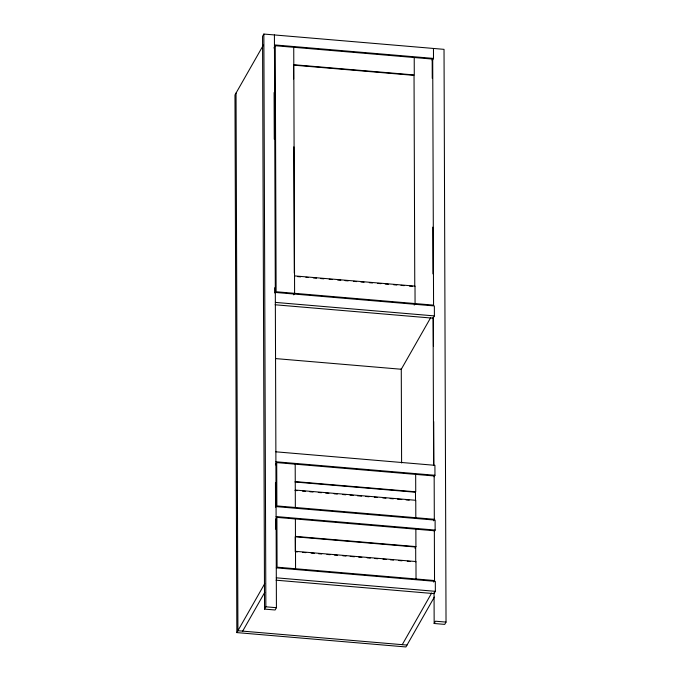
<?xml version="1.0" encoding="UTF-8"?>
<svg xmlns="http://www.w3.org/2000/svg" width="681" height="681" viewBox="0 0 681 681"><rect width="100%" height="100%" fill="white"/><g stroke="black" fill="none" stroke-linecap="round" stroke-linejoin="round"><path stroke-width="1.02" d="M434.052 592.674L434.163 623.49L444.727 624.392L446.029 622.102L444.029 49.347L263.853 34.05L262.551 36.331L264.551 609.095L275.115 609.989L276.418 607.707L274.417 34.944M263.368 45.108L234.971 94.948L236.843 632.598L405.927 646.95L434.325 597.109M273.949 48.01L275.252 45.721L432.707 59.094L433.567 305.131L276.111 291.757L275.252 45.721M293.732 294.856L294.601 293.332L293.741 47.295M432.197 60.694L433.499 58.413L433.465 48.453M275.405 464.876L276.707 462.595L434.163 475.959L434.316 519.288L433.448 520.812M433.661 582.076L434.529 580.553L434.35 530.746L276.895 517.381L275.592 519.663L275.626 529.197M414.201 305.079L415.07 303.556L415.01 286.122L294.541 275.899M236.843 632.598L264.722 583.677M242.666 631.134L264.747 592.385M264.551 609.095L265.854 606.805L263.853 34.05M430.715 317.593L401.279 369.255L275.524 358.581M275.32 292.438L434.359 305.939L434.393 315.907L433.09 318.189L275.107 304.773M434.086 476.802L434.955 475.278L434.921 465.319L275.873 451.818M414.976 548.265L415.921 546.605L415.861 529.171M434.274 531.589L435.142 530.065L435.108 520.105L276.069 506.604M402.241 644.677L431.677 593.015M276.282 567.86L435.321 581.361L435.355 591.329L434.052 593.611L276.069 580.195M434.163 623.49L435.465 621.208L446.029 622.102M274.452 44.912L433.499 58.413M293.8 64.721L414.278 74.953L414.218 57.519M297.478 276.58L300.644 276.852M305.931 277.303L308.042 277.482M313.328 277.925L316.495 278.197M320.725 278.555L323.892 278.827M329.178 279.278L332.345 279.542M337.631 279.993L340.798 280.257M345.029 280.623L348.195 280.887M353.482 281.338L356.657 281.611M360.879 281.968L364.054 282.232M369.332 282.683L372.507 282.955M377.785 283.398L380.96 283.671M385.182 284.028L388.357 284.3M393.644 284.743L396.81 285.016M401.041 285.373L404.208 285.645M409.494 286.097L412.66 286.36M275.354 302.398L434.393 315.907M275.907 461.778L434.955 475.278M295.256 481.595L415.733 491.818L415.665 474.393M295.026 482.012L415.495 492.235L415.521 500.705M295.29 490.056L415.759 500.288L415.819 517.722M295.052 490.473L297.163 490.652M302.449 491.103L305.616 491.376M309.846 491.733L313.013 491.997M318.299 492.448L321.475 492.721M325.697 493.078L328.872 493.35M334.15 493.793L337.325 494.065M342.603 494.517L345.778 494.781M350 495.138L353.175 495.41M357.397 495.768L361.628 496.126M365.859 496.483L369.025 496.755M374.312 497.207L377.478 497.47M382.765 497.922L385.931 498.194M390.162 498.552L393.329 498.815M397.559 499.182L401.781 499.539M406.012 499.897L409.179 500.169M434.316 519.288L276.861 505.923L276.707 462.595M276.103 516.564L435.142 530.065M295.452 536.381L415.921 546.605M295.503 551.321L415.972 561.553L416.031 578.978M297.376 551.916L295.265 551.738L295.214 536.798L415.682 547.022L415.733 561.961M302.662 552.368L305.837 552.631M311.115 553.083L314.29 553.347M318.512 553.713L321.687 553.976M326.965 554.428L330.14 554.7M334.362 555.058L337.538 555.321M342.824 555.773L345.991 556.045M350.221 556.403L354.443 556.76M358.674 557.118L361.841 557.39M367.127 557.833L370.294 558.105M374.524 558.463L377.691 558.735M382.977 559.186L386.144 559.45M390.375 559.808L393.541 560.08M398.828 560.531L402.003 560.795M407.281 561.246L410.456 561.519M434.529 580.553L277.073 567.179L276.895 517.381M276.316 577.82L435.355 591.329M265.854 606.805L276.418 607.707M406.991 645.077L237.916 630.725L236.035 93.076M433.354 317.457L433.456 346.144M433.72 421.582L433.874 465.149M432.188 59.238L432.256 78.366M432.775 227.131L432.937 273.89M433.09 317.457L433.61 465.157M414.772 286.539L414.039 75.37L293.571 65.138L293.613 78.936M401.271 368.412L401.603 462.986M295.196 464.161L295.35 507.49M295.392 518.948L295.563 568.754M293.851 146.849L294.294 273.132M274.102 92.548L274.264 139.213M274.784 287.68L274.801 292.983M275.464 482.846L275.55 507.149"/></g></svg>
